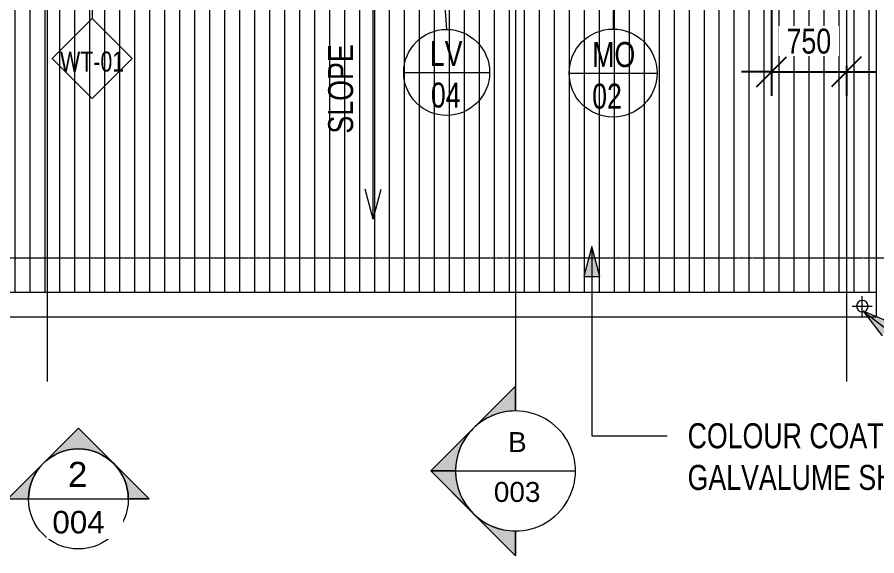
# Model space of a CAD drawing. Header units: millimetres. Extents: x -29259 to 87313, y -139821 to 46728.
# Drawn here: x 3324 to 11929, y -45670 to -40284 of the extents above; entities that cross this region are included whole.
import ezdxf

# ---------------------------------------------------------------- set-up
doc = ezdxf.new("R2010")
doc.units = ezdxf.units.MM
doc.linetypes.add('Grid Line', pattern=[22.225, 12.7, -3.175, 3.175, -3.175])
for name, color, linetype, lineweight in [('A-ANNO-DIMS', 211, 'Continuous', 9), ('A-DETL-THIN', 151, 'Continuous', 9), ('A-GLAZ-IDEN', 152, 'Continuous', 9), ('A-ROOF', 132, 'Continuous', 9), ('A-ROOF-PATT', 132, 'Continuous', 9), ('A-WALL-IDEN', 211, 'Continuous', 9), ('G-ANNO-SYMB', 111, 'Continuous', 9), ('G-ANNO-TEXT', 231, 'Continuous', 9), ('P-PIPE', 3, 'Continuous', 9), ('P-PIPE-CNTR', 3, 'Continuous', 9), ('S-GRID', 8, 'Continuous', 9)]:
    doc.layers.add(name, color=color, linetype=linetype, lineweight=lineweight)
doc.styles.add('Arial', font='arial.ttf', dxfattribs={"height": 225})
doc.styles.add('Arial_1', font='arial.ttf', dxfattribs={"height": 250})
doc.styles.add('Arial_2', font='arial.ttf', dxfattribs={"height": 200})
doc.styles.add('Century Gothic_1', font='GOTHIC.TTF', dxfattribs={"width": 0.8, "height": 250})
doc.styles.add('Century Gothic_2', font='GOTHIC.TTF', dxfattribs={"width": 0.8, "height": 300})
doc.styles.add('Century Gothic_3', font='GOTHIC.TTF', dxfattribs={"width": 0.8, "height": 200})
doc.dimstyles.new('Diagonal_-_2_5mm_Century_Gothic', dxfattribs={"dimscale": 304.8, "dimtxt": 261.042067, "dimasz": 0.984252, "dimexe": 0.787402, "dimexo": 0.492126, "dimgap": 0.574147, "dimtad": 1, "dimdec": 0, "dimzin": 0, "dimdsep": 46, "dimtxsty": 'Century Gothic_1', "dimblk1": 'OBLIQUE', "dimblk2": 'OBLIQUE', "dimsah": 1, "dimcen": 0.09, "dimdle": 0.787402, "dimazin": 0, "dimtfac": 1, "dimtdec": 4, "dimtix": 1, "dimtmove": 0, "dimatfit": 3, "dimfxl": 1, "dimtvp": 1, "dimtfill": 1, "dimtolj": 1, "dimtzin": 0, "dimarcsym": 2})

# ---------------------------------------------------------------- blocks, each defined once
blk = doc.blocks.new('Roofs 1 - Roofs 1-615606-SECOND FLOOR PLAN')
at = {"layer": 'A-ROOF-PATT'}
h = blk.add_hatch(dxfattribs=at)
h.set_pattern_fill('FP_2', color=256, style=0, pattern_type=2)
h.set_pattern_definition([(90, (2.25, -854.63), (-150, 9e-15), [])])
h.paths.add_polyline_path([(-300, -3996.1), (14300, -3996.1), (14300, -218), (-300, -218), (-300, -2123.1), (-82.3, -2211.6), (-300, -2300), (-300, -3955.1)])
at = {"layer": 'A-ROOF'}
for p in [(14300, -218), (-300, -3996.1)]:
    blk.add_line(p, (14300, -3996.1), dxfattribs=at)
blk = doc.blocks.new('Elevation - Filled Arrow-988425-SECOND FLOOR PLAN')
at = {"layer": 'G-ANNO-SYMB'}
blk.add_line((-5, 0), (5, 0), dxfattribs=at)
blk.add_circle((0, 0), 5, dxfattribs=at)
blk = doc.blocks.new('Elevation - Filled Arrow 3-988372-SECOND FLOOR PLAN')
at = {"layer": 'G-ANNO-SYMB'}
h = blk.add_hatch(color=256, dxfattribs=at)
edge = h.paths.add_edge_path()
edge.add_line((0, 7.071), (3.536, 3.536))
edge.add_arc((0, 0), 5, 45, 135)
edge.add_line((-3.536, 3.536), (0, 7.071))
h = blk.add_hatch(color=256, dxfattribs=at)
edge = h.paths.add_edge_path()
edge.add_line((-7.071, 0), (-3.536, 3.536))
edge.add_arc((0, 0), 5, 135, 180)
edge.add_line((-5, 0), (-7.071, 0))
h = blk.add_hatch(color=256, dxfattribs=at)
edge = h.paths.add_edge_path()
edge.add_line((7.071, 0), (5, 0))
edge.add_arc((0, 0), 5, 0, 45)
edge.add_line((3.536, 3.536), (7.071, 0))
for p, q in [((0, 7.071), (-3.536, 3.536)), ((0, 7.071), (-3.536, 3.536)), ((3.536, 3.536), (0, 7.071)), ((3.536, 3.536), (0, 7.071)), ((-3.536, 3.536), (-7.071, 0)), ((-3.536, 3.536), (-7.071, 0)), ((3.536, 3.536), (7.071, 0)), ((7.071, 0), (3.536, 3.536)), ((-7.071, 0), (-5, 0)), ((-7.071, 0), (-5, 0)), ((7.071, 0), (5, 0)), ((5, 0), (7.071, 0))]:
    blk.add_line(p, q, dxfattribs=at)
for start, end in [(0, 180), (45, 135), (135, 180), (0, 45), (0, 45)]:
    blk.add_arc((0, 0), 5, start, end, dxfattribs=at)
blk = doc.blocks.new('Section - M_Section Head - Filled-1049-SECOND FLOOR PLAN')
at = {"layer": 'G-ANNO-SYMB'}
h = blk.add_hatch(color=256, dxfattribs=at)
edge = h.paths.add_edge_path()
edge.add_line((-6, 8.485), (-6, 6))
edge.add_arc((-6, 0), 6, 90, 135)
edge.add_line((-10.243, 4.243), (-6, 8.485))
h = blk.add_hatch(color=256, dxfattribs=at)
edge = h.paths.add_edge_path()
edge.add_line((-6, 8.485), (-1.757, 4.243))
edge.add_arc((-6, 0), 6, 45, 90)
edge.add_line((-6, 6), (-6, 8.485))
h = blk.add_hatch(color=256, dxfattribs=at)
edge = h.paths.add_edge_path()
edge.add_line((-14.485, 0), (-10.243, 4.243))
edge.add_arc((-6, 0), 6, 135, 180)
edge.add_line((-12, 0), (-14.485, 0))
h = blk.add_hatch(color=256, dxfattribs=at)
edge = h.paths.add_edge_path()
edge.add_line((2.485, 0), (0, 0))
edge.add_arc((-6, 0), 6, 360, 405)
edge.add_line((-1.757, 4.243), (2.485, 0))
for p, q in [((-6, 8.485), (-14.485, 0)), ((-6, 8.485), (-10.243, 4.243)), ((-6, 8.485), (2.485, 0)), ((-6, 6), (-6, 8.485)), ((-6, 8.485), (-6, 6)), ((-1.757, 4.243), (-6, 8.485)), ((-10.243, 4.243), (-14.485, 0)), ((2.485, 0), (-1.757, 4.243)), ((-14.485, 0), (-12, 0)), ((0, 0), (2.485, 0)), ((-12, 0), (-14.485, 0)), ((0, 0), (2.485, 0))]:
    blk.add_line(p, q, dxfattribs=at)
for start, end in [(360, 180), (90, 135), (45, 90), (135, 180), (360, 45), (180, 360)]:
    blk.add_arc((-6, 0), 6, start, end, dxfattribs=at)
blk = doc.blocks.new('M_Wall Tag - 8mm-36225-SECOND FLOOR PLAN')
at = {"layer": 'A-WALL-IDEN'}
for p, q in [((-4, 0), (0, 4)), ((0, 4), (4, 0)), ((-4, 0), (0, -4)), ((4, 0), (0, -4))]:
    blk.add_line(p, q, dxfattribs=at)
blk = doc.blocks.new('LTTS_A1_WINDOW TAG - LTTS_A1_WINDOW TAG-803410-SECOND FLOOR PLAN')
at = {"layer": 'A-GLAZ-IDEN'}
blk.add_line((-4.31, 0), (4.29, 0), dxfattribs=at)
blk.add_circle((-0.01, 0), 4.3, dxfattribs=at)
blk = doc.blocks.new('_Oblique')
at = {"color": 0, "linetype": 'ByBlock', "lineweight": -2}
blk.add_line((-0.5, -0.5), (0.5, 0.5), dxfattribs=at)
blk = doc.blocks.new('*D444')
at = {"layer": 'A-ANNO-DIMS', "color": 0, "lineweight": -2, "transparency": 16777216}
for p, q in [((10873.8, -39385.9), (10873.8, -41071)), ((11623.8, -40768.9), (11623.8, -41071)), ((10873.8, -40831), (10573.8, -40831)), ((10873.8, -40831), (11623.8, -40831)), ((11623.8, -40831), (11923.8, -40831))]:
    blk.add_line(p, q, dxfattribs=at)
at = {"layer": 'Defpoints', "color": 0, "transparency": 16777216}
for p in [(10873.8, -39235.9), (11623.8, -40618.9), (11623.8, -40831)]:
    blk.add_point(p, dxfattribs=at)
at = {"layer": 'A-ANNO-DIMS', "color": 0, "lineweight": -2, "transparency": 16777216, "xscale": 299.9999999999999, "yscale": 299.9999999999999, "zscale": 299.9999999999999}
blk.add_blockref('_Oblique', (10873.8, -40831), dxfattribs=at)
at = {"layer": 'A-ANNO-DIMS', "color": 0, "lineweight": -2, "transparency": 16777216, "xscale": 299.9999999999999, "yscale": 299.9999999999999, "zscale": 299.9999999999999, "rotation": 180}
blk.add_blockref('_Oblique', (11623.8, -40831), dxfattribs=at)
at = {"layer": 'A-ANNO-DIMS', "color": 0, "transparency": 16777216, "insert": (11248.8, -40524.7), "char_height": 250, "width": 551.918, "attachment_point": 5, "style": 'Century Gothic_1', "bg_fill": 3, "box_fill_scale": 1.1, "bg_fill_color": 256, "bg_fill_true_color": 13158600, "bg_fill_transparency": 0}
blk.add_mtext('\\A1;750', dxfattribs=at)

msp = doc.modelspace()

# ---------------------------------------------------------------- hatches: boundary and pattern name
at = {"layer": 'G-ANNO-TEXT'}
for points in [[(9075.2, -42576.6), (8994.8, -42876.6), (9155.6, -42876.6)], [(11793.1, -43224.1), (11981.9, -43470.8), (12079.9, -43343.3)]]:
    msp.add_hatch(color=250, dxfattribs=at).paths.add_polyline_path(points)

# ---------------------------------------------------------------- linework, layer by layer
at = {"layer": 'A-DETL-THIN'}
for p, q in [((9288.8, -39235.9), (9288.8, -40402.6)), ((8848.8, -40842.6), (9728.8, -40842.6)), ((-2676.2, -43033), (11923.8, -43033)), ((11923.8, -43033), (11923.8, -43283)), ((11923.8, -43283), (-2676.2, -43283))]:
    msp.add_line(p, q, dxfattribs=at)
msp.add_circle((9288.8, -40842.6), 440, dxfattribs=at)
at = {"layer": 'A-GLAZ-IDEN'}
msp.add_line((7523.8, -39135.9), (7622.8, -40405.9), dxfattribs=at)
at = {"layer": 'A-WALL-IDEN'}
msp.add_line((4075.1, -39135.9), (4075.1, -40297.3), dxfattribs=at)
at = {"layer": 'G-ANNO-SYMB'}
for p, q in [((8312.3, -15419.9), (8312.3, -44221.5)), ((7712.3, -44821.5), (8912.3, -44821.5))]:
    msp.add_line(p, q, dxfattribs=at)
at = {"layer": 'G-ANNO-TEXT', "color": 250}
for p, q in [((6886, -42304.9), (6886, -40170.8)), ((6886, -42304.9), (6805.6, -42004.9)), ((6886, -42304.9), (6966.4, -42004.9)), ((9075.2, -42576.6), (8994.8, -42876.6)), ((9155.6, -42876.6), (9075.2, -42576.6)), ((9075.2, -42576.6), (9075.2, -44469.6)), ((8994.8, -42876.6), (9155.6, -42876.6)), ((11793.1, -43224.1), (11981.9, -43470.8)), ((12079.9, -43343.3), (11793.1, -43224.1)), ((11793.1, -43224.1), (12671.2, -43899.6)), ((9075.2, -44469.6), (9831.7, -44469.6))]:
    msp.add_line(p, q, dxfattribs=at)
at = {"layer": 'P-PIPE'}
for start, end in [(0, 180), (180, 0)]:
    msp.add_arc((11783.8, -43173), 57.1, start, end, dxfattribs=at)
at = {"layer": 'P-PIPE-CNTR'}
for p, q in [((11783.8, -43273), (11783.8, -43073)), ((11683.8, -43173), (11883.8, -43173))]:
    msp.add_line(p, q, dxfattribs=at)
at = {"layer": 'S-GRID', "linetype": 'Grid Line'}
for p, q in [((3623.8, -15579), (3623.8, -43930.8)), ((11623.8, -15579), (11623.8, -43930.8)), ((-10427.9, -42691), (18070.4, -42691))]:
    msp.add_line(p, q, dxfattribs=at)

# ---------------------------------------------------------------- block references
at = {"layer": 'A-GLAZ-IDEN', "xscale": 99.99999999999993, "yscale": 99.99999999999993, "zscale": 99.99999999999993}
msp.add_blockref('LTTS_A1_WINDOW TAG - LTTS_A1_WINDOW TAG-803410-SECOND FLOOR PLAN', (7623.8, -40835.9), dxfattribs=at)
at = {"layer": 'A-ROOF'}
msp.add_blockref('Roofs 1 - Roofs 1-615606-SECOND FLOOR PLAN', (-2376.2, -39035.9), dxfattribs=at)
at = {"layer": 'A-WALL-IDEN', "xscale": 99.99999999999993, "yscale": 99.99999999999993, "zscale": 99.99999999999993}
msp.add_blockref('M_Wall Tag - 8mm-36225-SECOND FLOOR PLAN', (4075.1, -40697.3), dxfattribs=at)
at = {"layer": 'G-ANNO-SYMB', "xscale": 99.99999999999993, "yscale": 99.99999999999993, "zscale": 99.99999999999993, "rotation": 89.99999999999947}
msp.add_blockref('Section - M_Section Head - Filled-1049-SECOND FLOOR PLAN', (8312.3, -44221.5), dxfattribs=at)
at = {"layer": 'G-ANNO-SYMB', "xscale": 99.99999999999993, "yscale": 99.99999999999993, "zscale": 99.99999999999993}
msp.add_blockref('Elevation - Filled Arrow-988425-SECOND FLOOR PLAN', (3936.3, -45101.7), dxfattribs=at)

# ---------------------------------------------------------------- texts
at = {"layer": 'A-GLAZ-IDEN', "char_height": 250, "attachment_point": 1, "style": 'Century Gothic_2'}
for s, insert, width in [('LV', (7454.5, -40520.4), 391.223), ('04', (7465.1, -40937.1), 371.983)]:
    msp.add_mtext(s, dxfattribs=dict(at, insert=insert, width=width))
at = {"layer": 'A-WALL-IDEN', "insert": (3753, -40627), "char_height": 200, "width": 776.033, "attachment_point": 1, "style": 'Century Gothic_3'}
msp.add_mtext('WT-01', dxfattribs=at)
at = {"layer": 'G-ANNO-SYMB', "char_height": 200, "attachment_point": 1, "style": 'Arial_2'}
for s, insert, width in [('B', (8237.5, -44432.6), 232.489), ('003', (8095.5, -44931.5), 577.215)]:
    msp.add_mtext(s, dxfattribs=dict(at, insert=insert, width=width))
at = {"layer": 'G-ANNO-TEXT', "color": 7, "char_height": 250, "attachment_point": 1, "style": 'Century Gothic_2'}
for s, insert, width in [('MO ', (9079.7, -40531.8), 705.485), ('02', (9079.7, -40948.5), 371.983), ('COLOUR COATED ', (10034.9, -44344.6), 3027.172), ('GALVALUME SHEET', (10034.9, -44761.3), 3033.586)]:
    msp.add_mtext(s, dxfattribs=dict(at, insert=insert, width=width))
at = {"layer": 'G-ANNO-TEXT', "color": 7, "insert": (6436.6, -41446.9), "char_height": 250, "width": 1090.295, "attachment_point": 1, "rotation": 90, "style": 'Century Gothic_2'}
msp.add_mtext('SLOPE ', dxfattribs=at)

# ---------------------------------------------------------------- next in the draw order: texts
at = {"layer": 'G-ANNO-SYMB', "attachment_point": 1, "bg_fill": 3, "box_fill_scale": 1.25, "bg_fill_color": 256, "bg_fill_true_color": 13158600, "bg_fill_transparency": 0}
for s, insert, char_height, width, style in [('2', (3832.2, -44730.6), 250, 232.489, 'Arial_1'), ('004', (3675.9, -45221.2), 225, 649.367, 'Arial')]:
    msp.add_mtext(s, dxfattribs=dict(at, insert=insert, char_height=char_height, width=width, style=style))

# ---------------------------------------------------------------- next in the draw order: dimensions: what is measured, and where the dimension line sits
at = {"layer": 'A-ANNO-DIMS'}
dim = msp.add_linear_dim(base=(11623.8, -40831), p1=(10873.8, -39235.9), p2=(11623.8, -40618.9), dimstyle='Diagonal_-_2_5mm_Century_Gothic', override={"dimpost": '<>', "dimfxl": 1573.272238}, dxfattribs=at)
dim.commit()
dim.dimension.update_dxf_attribs({"geometry": '*D444', "text_midpoint": (11248.8, -40524.7)})

# ---------------------------------------------------------------- next in the draw order: block references
at = {"layer": 'G-ANNO-SYMB', "xscale": 99.99999999999993, "yscale": 99.99999999999993, "zscale": 99.99999999999993}
msp.add_blockref('Elevation - Filled Arrow 3-988372-SECOND FLOOR PLAN', (3936.3, -45101.7), dxfattribs=at)

doc.saveas('drawing.dxf')
